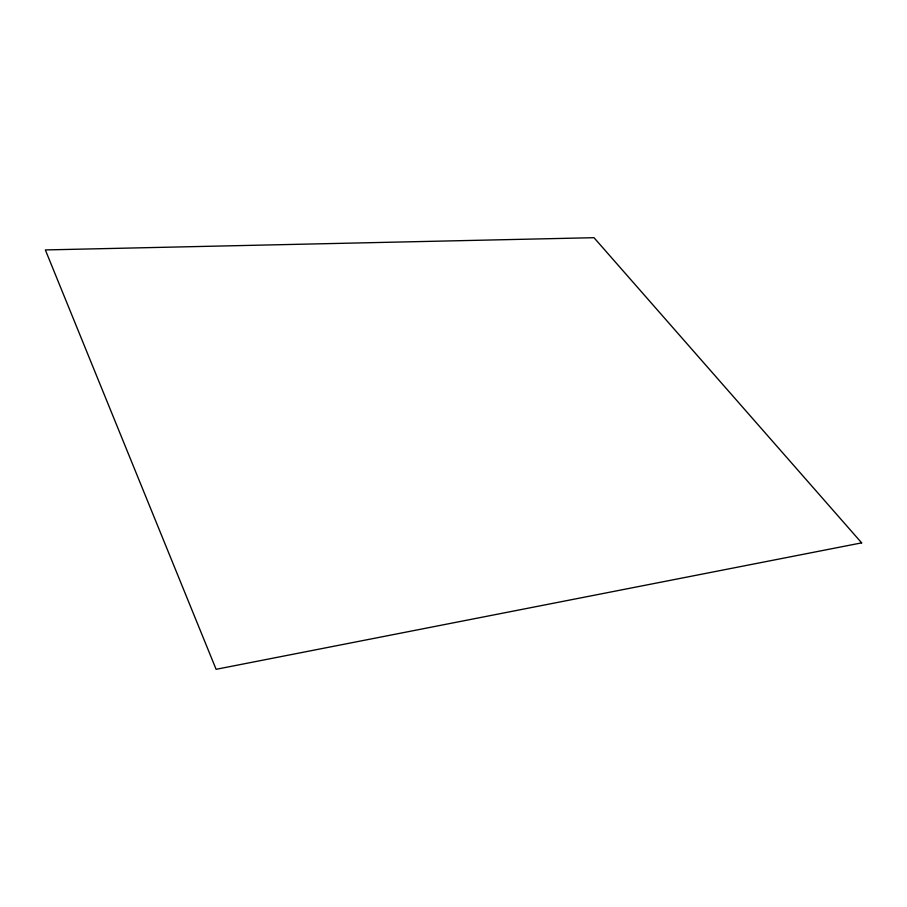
<?xml version="1.0" encoding="UTF-8"?>
<svg xmlns="http://www.w3.org/2000/svg" width="907" height="907" viewBox="0 0 907 907"><rect width="100%" height="100%" fill="white"/><g stroke="black" fill="none" stroke-linecap="round" stroke-linejoin="round"><path stroke-width="1.36" d="M861.65 542.862L216.104 669.309L45.35 249.935L593.994 237.691L861.65 542.862"/></g></svg>
